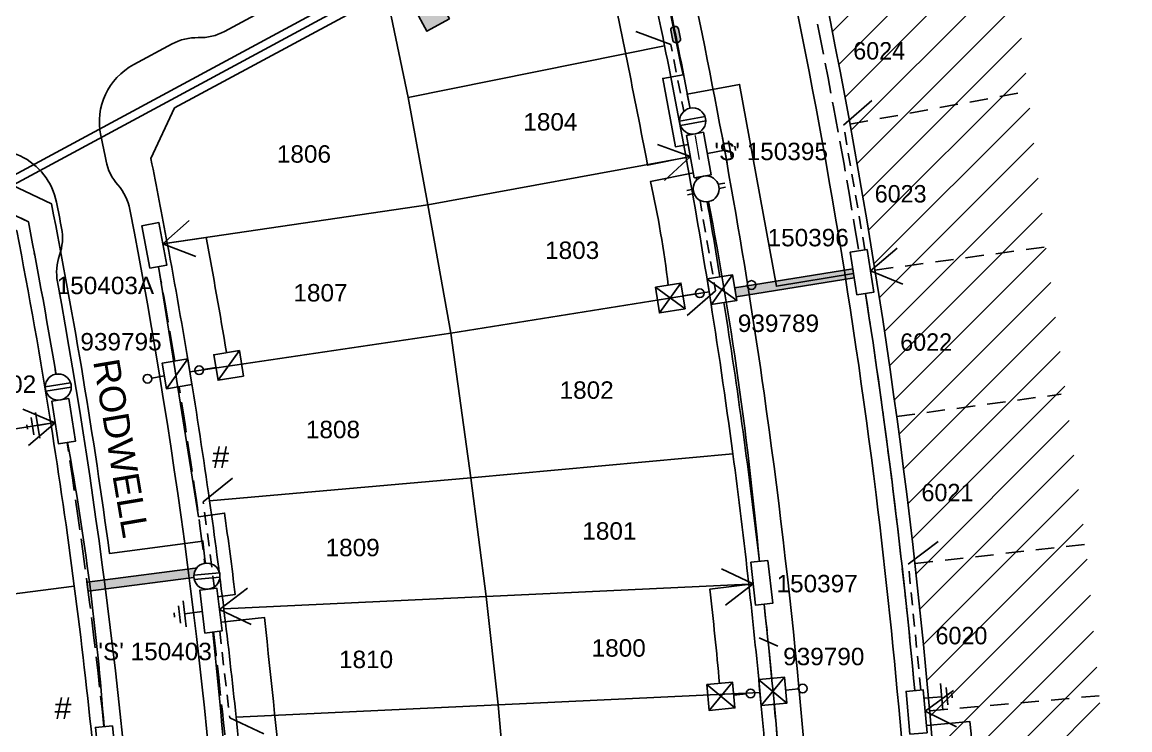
# Model space of a CAD drawing. Header units: metres. Extents: x 291634 to 291921, y 6234094 to 6234383.
# Drawn here: x 291791.3 to 291918.4, y 6234223.7 to 6234304.9 of the extents above; entities that cross this region are included whole.
import ezdxf
from ezdxf.enums import TextEntityAlignment as Align

# ---------------------------------------------------------------- set-up
doc = ezdxf.new("R2010")
doc.units = ezdxf.units.M
doc.header["$LTSCALE"] = 0.7
for name, pattern in [('Cable Exist OH', [1, 1, 0]), ('Cable Exist UG', [8.2, 4, -1.2, 1.8, -1.2]), ('Dash', [5, 3, -2]), ('IE Trench LV', [6.5, 5, -1.5])]:
    doc.linetypes.add(name, pattern=pattern)
doc.layers.get('0').update_dxf_attribs({"color": 6})
for name, color, linetype in [('_User Miscellaneous1', 3, 'Continuous'), ('_User Miscellaneous11', 7, 'Continuous'), ('_User Miscellaneous4', 7, 'Continuous'), ('_User Miscellaneous6', 7, 'Continuous'), ('_User Miscellaneous7', 150, 'Continuous'), ('_User Miscellaneous8', 7, 'Continuous'), ('_User Miscellaneous9', 8, 'Continuous'), ('_User_HV_Exist', 7, 'Continuous'), ('Cadastre Developer_SP_NEW', 4, 'Continuous'), ('Cadastre Roads_SP_NEW', 8, 'Continuous'), ('Duct_SP_NEW', 2, 'Continuous'), ('Equip_LV_NEW', 5, 'Continuous'), ('Equip_SP_HV_NEW', 7, 'Continuous'), ('Mains_LV_NEW_R6', 2, 'Continuous'), ('Mains_LV_NEW_R94', 2, 'Continuous'), ('Mains_LV_NEW_T84', 2, 'Continuous'), ('Services_SP_NEW_UG', 2, 'Continuous'), ('SupportsUG_SP_LV_NEW', 2, 'Continuous'), ('SupportsUG_SP_LV_SL_EXT', 7, 'Continuous'), ('SupportsUG_SP_LV_SL_NEW', 2, 'Continuous'), ('Trench_SP_NEW', 2, 'Continuous'), ('UG_Details_SP_MISC', 7, 'Continuous')]:
    doc.layers.add(name, color=color, linetype=linetype)
doc.layers.add('_User Miscellaneous5', color=7, linetype='Continuous', lineweight=35)
doc.layers.add('_User Notes', color=7, linetype='Continuous', plot=False)
doc.styles.add('ARIAL', font='arial.ttf', dxfattribs={"height": 2})
doc.styles.add('COLUMN_LABEL', font='arial.ttf')
doc.styles.add('Dot', font='dotfont.shx', dxfattribs={"height": 2})
doc.styles.add('POLE_LABEL', font='arial.ttf')
doc.styles.add('SL_LABEL', font='arial.ttf')
doc.styles.get("Standard").update_dxf_attribs({"font": 'arial.ttf'})
doc.styles.add('style1', font='iso3098b.shx')
doc.linetypes.add('Cable 1', pattern='A,10,-0.1,["//",style1,S=2.5,R=0,X=0.35,Y=-1.25],-5', length=15.1)
doc.linetypes.add('Cable New UG', pattern='A,8,-1,["x",style1,S=3.5,R=0,X=0.35,Y=-1],-3.5', length=12.5)
doc.linetypes.add('Cable Z', pattern='A,8,-1,["Z",Standard,S=2.5,R=0,X=0.35,Y=-1.25],-3.5', length=12.5)
doc.linetypes.add('IE Trench HV', pattern='A,8,-2,["/",style1,S=2.5,R=0,X=0.1,Y=-1],-4.5', length=14.5)

# ---------------------------------------------------------------- blocks, each defined once
blk = doc.blocks.new('*U70')
at = {"lineweight": -3}
blk.add_lwpolyline([(-2.48, 2.49), (2.47, 2.49), (2.47, 0.51), (-2.48, 0.51)], close=True, dxfattribs=at)
for tag, flags, p in [('STREET_CODE', 9, (1.5, 3.5)), ('OWNED_BY', 9, (1.5, 3.3)), ('OPERATED_BY', 9, (1.5, 3.1)), ('STATE', 9, (1.5, 2.7)), ('SUPPORT_TYPE', 9, (1.5, 2.5)), ('MAINTAINED_BY', 9, (1.5, 2.9)), ('SUBURB', 9, (1.5, 1.7)), ('STREETNAME', 9, (1.5, 1.5)), ('USAGE', 9, (1.5, 2.3)), ('LEGEND', 9, (1.5, 2.1)), ('PARENT', 9, (1.5, 1.9)), ('LOCATION', 9, (1.5, 1.3)), ('Z', 1, (1.5, 0.9)), ('NOTES', 9, (1.5, 1.1))]:
    blk.add_attdef(tag, text='', height=0.2, dxfattribs=dict(flags=flags)).set_placement(p, align=Align.MIDDLE_LEFT)
at = {"layer": '_User Miscellaneous4', "style": 'ARIAL', "flags": 8}
blk.add_attdef('ASSET_NUM', text='', height=2, dxfattribs=at).set_placement((2, 5.5), align=Align.MIDDLE_LEFT)
blk = doc.blocks.new('*U67')
at = {"lineweight": -3}
blk.add_lwpolyline([(-2.55, 2.42), (2.4, 2.56), (2.46, 0.58), (-2.49, 0.44)], close=True, dxfattribs=at)
for tag, flags, p in [('STREET_CODE', 9, (1.5, 3.5)), ('OWNED_BY', 9, (1.5, 3.3)), ('OPERATED_BY', 9, (1.5, 3.1)), ('STATE', 9, (1.5, 2.7)), ('SUPPORT_TYPE', 9, (1.5, 2.5)), ('MAINTAINED_BY', 9, (1.5, 2.9)), ('SUBURB', 9, (1.5, 1.7)), ('STREETNAME', 9, (1.5, 1.5)), ('USAGE', 9, (1.5, 2.3)), ('LEGEND', 9, (1.5, 2.1)), ('PARENT', 9, (1.5, 1.9)), ('LOCATION', 9, (1.5, 1.3)), ('Z', 1, (1.5, 0.9)), ('NOTES', 9, (1.5, 1.1))]:
    blk.add_attdef(tag, text='', height=0.2, dxfattribs=dict(flags=flags)).set_placement(p, align=Align.MIDDLE_LEFT)
at = {"layer": '_User Miscellaneous4', "style": 'ARIAL', "flags": 8}
blk.add_attdef('ASSET_NUM', text='', height=2, dxfattribs=at).set_placement((2, 5.5), align=Align.MIDDLE_LEFT)
blk = doc.blocks.new('*U68')
at = {"lineweight": -3}
blk.add_lwpolyline([(-2.54, 2.42), (2.4, 2.56), (2.46, 0.58), (-2.49, 0.44)], close=True, dxfattribs=at)
for tag, flags, p in [('STREET_CODE', 9, (1.5, 3.5)), ('OWNED_BY', 9, (1.5, 3.3)), ('OPERATED_BY', 9, (1.5, 3.1)), ('STATE', 9, (1.5, 2.7)), ('SUPPORT_TYPE', 9, (1.5, 2.5)), ('MAINTAINED_BY', 9, (1.5, 2.9)), ('SUBURB', 9, (1.5, 1.7)), ('STREETNAME', 9, (1.5, 1.5)), ('USAGE', 9, (1.5, 2.3)), ('LEGEND', 9, (1.5, 2.1)), ('PARENT', 9, (1.5, 1.9)), ('LOCATION', 9, (1.5, 1.3)), ('Z', 1, (1.5, 0.9)), ('NOTES', 9, (1.5, 1.1))]:
    blk.add_attdef(tag, text='', height=0.2, dxfattribs=dict(flags=flags)).set_placement(p, align=Align.MIDDLE_LEFT)
at = {"layer": '_User Miscellaneous4', "style": 'ARIAL', "flags": 8}
blk.add_attdef('ASSET_NUM', text='', height=2, dxfattribs=at).set_placement((2, 5.5), align=Align.MIDDLE_LEFT)
blk = doc.blocks.new('*U61')
at = {"layer": 'Services_SP_NEW_UG', "color": 2, "flags": 128}
for points in [[(0, 0), (3.92, 0.95)], [(0, 0), (2.64, -3.05)]]:
    blk.add_lwpolyline(points, dxfattribs=at)
blk = doc.blocks.new('*U62')
at = {"layer": 'Services_SP_NEW_UG', "color": 2, "flags": 128}
for points in [[(0, 0), (3.98, 0.63)], [(0, 0), (2.38, -3.25)]]:
    blk.add_lwpolyline(points, dxfattribs=at)
blk = doc.blocks.new('*U89')
at = {"layer": 'Services_SP_NEW_UG', "color": 2, "flags": 128}
for points in [[(0, 0), (-2.2, 3.38)], [(0, 0), (2, 3.5)]]:
    blk.add_lwpolyline(points, dxfattribs=at)
blk = doc.blocks.new('HV_STJ_NEW')
blk.add_hatch(color=256).paths.add_polyline_path([(0.91, 0.13, 0.414214), (0.59, 0.45), (-0.59, 0.45, 0.414214), (-0.91, 0.13), (-0.91, -0.13, 0.414214), (-0.59, -0.45), (0.59, -0.45, 0.414214), (0.91, -0.13)])
blk.add_lwpolyline([(-0.91, 0.13), (-0.91, -0.13, 0.414214), (-0.59, -0.45), (0.59, -0.45, 0.414214), (0.91, -0.13), (0.91, 0.13, 0.414214), (0.59, 0.45), (-0.59, 0.45, 0.414214)], format="xyb", close=True)
for tag, flags, p in [('ORIENTATION', 9, (1.5, 0)), ('OWNED_BY', 9, (1.5, -0.8)), ('OPERATED_BY', 9, (1.5, -1)), ('USAGE', 9, (1.5, -0.2)), ('LEGEND', 9, (1.5, -0.4)), ('NOTES', 9, (1.5, -0.6)), ('MAINTAINED_BY', 9, (1.5, -1.2)), ('TYPE', 9, (1.5, -1.4)), ('OPERATING_VOLTAGE', 9, (1.5, -1.6)), ('CONSTRUCTED_VOLTAGE', 9, (1.5, -1.8)), ('Z', 1, (1.5, -2.2)), ('NUMBER_OF_PHASES', 9, (1.5, -2))]:
    blk.add_attdef(tag, text='', height=0.2, dxfattribs=dict(flags=flags)).set_placement(p, align=Align.MIDDLE_LEFT)
blk = doc.blocks.new('*U91')
at = {"layer": '_User Miscellaneous7'}
blk.add_hatch(color=256, dxfattribs=at).paths.add_polyline_path([(-2.96, -7.48), (0.01, -7.48), (0.01, -4.51), (-2.96, -4.51)])
at = {"layer": '_User Miscellaneous8'}
blk.add_hatch(color=256, dxfattribs=at).paths.add_polyline_path([(-1.49, -1.49), (1.48, -1.49), (1.48, 1.48), (-1.49, 1.48)])
at = {"layer": '_User Miscellaneous7'}
blk.add_lwpolyline([(0.01, -7.48), (0.01, -4.51), (-2.96, -4.51), (-2.96, -7.48)], close=True, dxfattribs=at)
at = {"layer": '_User Miscellaneous8'}
blk.add_lwpolyline([(1.48, -1.49), (1.48, 1.48), (-1.49, 1.48), (-1.49, -1.49)], close=True, dxfattribs=at)
at = {"flags": 9}
for tag, style, p in [('STRUCTURE_PLANT_NUMBER', 'POLE_LABEL', (1.81, 0.03)), ('STREET_CODE', 'COLUMN_LABEL', (1.81, -0.2))]:
    blk.add_attdef(tag, text='', height=0.2, dxfattribs=dict(at, style=style)).set_placement(p, align=Align.MIDDLE_LEFT)
for tag, p in [('COLUMN_TYPE', (1.81, -0.4)), ('OWNED_BY', (1.81, -0.6)), ('STATE', (1.81, -0.8)), ('USAGE', (1.81, -1)), ('LEGEND', (1.81, -1.2)), ('STREETNAME', (1.81, -1.6)), ('SUBURB', (1.81, -1.8)), ('LOCATION', (1.81, -1.4)), ('NOTES', (1.81, -2))]:
    blk.add_attdef(tag, text='', height=0.2, dxfattribs=at).set_placement(p, align=Align.MIDDLE_LEFT)
at = {"flags": 1}
blk.add_attdef('Z', (1.81, -2.35), '', height=0.2, dxfattribs=at)
at = {"layer": '_User Miscellaneous6', "style": 'ARIAL', "flags": 8}
blk.add_attdef('ASSET_NUM', text='', height=2, dxfattribs=at).set_placement((2, 2), align=Align.MIDDLE_LEFT)
blk = doc.blocks.new('*U57')
at = {"layer": '_User Miscellaneous7', "lineweight": -3}
for points in [[(0, -3.03), (0, -1.58)], [(-1.49, -3.03), (1.5, -6.01)]]:
    blk.add_lwpolyline(points, dxfattribs=at)
blk.add_lwpolyline([(-1.49, -6), (1.49, -6), (1.49, -3.03), (-1.49, -3.03)], close=True, dxfattribs=at)
blk.add_circle((0, -1.08), 0.5, dxfattribs=at)
at = {"layer": '_User Miscellaneous8', "color": 2, "lineweight": -3}
blk.add_lwpolyline([(-1.49, 0), (1.49, 0), (1.49, 2.97), (-1.49, 2.97)], close=True, dxfattribs=at)
at = {"layer": '_User Miscellaneous9', "color": 2, "lineweight": -3}
blk.add_lwpolyline([(-1.49, 2.97), (1.5, -0.01)], dxfattribs=at)
at = {"style": 'POLE_LABEL', "flags": 9}
blk.add_attdef('STRUCTURE_PLANT_NUMBER', text='', height=0.2, dxfattribs=at).set_placement((1.64, 1.73), align=Align.MIDDLE_LEFT)
for tag, flags, p in [('STREET_CODE', 9, (1.64, 1.49)), ('COLUMN_TYPE', 9, (1.64, 1.29)), ('OWNED_BY', 9, (1.64, 1.09)), ('OPERATED_BY', 9, (1.64, 0.89)), ('STATE', 9, (1.64, 0.49)), ('MAINTAINED_BY', 9, (1.64, 0.69)), ('USAGE', 9, (1.64, 0.29)), ('LEGEND', 9, (1.64, 0.09)), ('SUBURB', 9, (1.64, -0.31)), ('STREETNAME', 9, (1.64, -0.51)), ('Z', 1, (1.64, -1.31)), ('PARENT', 9, (1.64, -0.11)), ('LOCATION', 9, (1.64, -0.71)), ('NOTES', 9, (1.64, -0.91)), ('LABEL_ALIGNMENT', 9, (1.64, -1.11))]:
    blk.add_attdef(tag, text='', height=0.2, dxfattribs=dict(flags=flags)).set_placement(p, align=Align.MIDDLE_LEFT)
at = {"layer": '_User Miscellaneous5', "style": 'ARIAL', "flags": 8}
blk.add_attdef('ASSET_NUM', text='', height=2, dxfattribs=at).set_placement((2, 3.49), align=Align.MIDDLE_LEFT)
blk = doc.blocks.new('*U56')
at = {"layer": '_User Miscellaneous8', "color": 2}
blk.add_line((0, 0), (0, 1.45), dxfattribs=at)
blk.add_circle((0, 1.95), 0.5, dxfattribs=at)
for tag, p, flags in [('Z', (0, 0), 1), ('OPERATED_BY', (0, -9.61), 9)]:
    blk.add_attdef(tag, p, '', height=0.2, dxfattribs=dict(flags=flags))
at = {"style": 'SL_LABEL', "flags": 9}
blk.add_attdef('STREET_CODE', text='', height=0.2, dxfattribs=at).set_placement((0, -0.2), align=Align.MIDDLE_LEFT)
at = {"flags": 9}
for tag, p in [('CONSTRUCTED_VOLTAGE', (0, -0.4)), ('CONTROL_TYPE', (0, -0.6)), ('LANTERN_PURPOSE', (0, -0.8)), ('LANTERN_TYPE', (0, -1)), ('NO_PHASES', (0, -1.2)), ('OPERATING_VOLTAGE', (0, -1.4)), ('ORIENTATION', (0, -1.6)), ('OWNED_BY', (0, -1.8)), ('STATE', (0, -2)), ('CEXIST', (0, -2.4)), ('CNEW', (0, -2.6)), ('USAGE', (0, -2.2)), ('CNUMBER', (0, -2.8)), ('CREMOVE', (0, -3)), ('CREPLACE', (0, -3.2)), ('LKINGHEIGHT', (0, -3.4)), ('LBRACKET', (0, -3.6)), ('LBRACKETVOCAB', (0, -3.8)), ('LCATEGORY', (0, -4)), ('LCHARGE1', (0, -4.2)), ('LCHARGE1PERCENT', (0, -4.4)), ('LCHARGE2', (0, -4.6)), ('LCHARGE2PERCENT', (0, -4.8)), ('LCHARGE3', (0, -5)), ('LCHARGE3PERCENT', (0, -5.2)), ('LEXIST', (0, -5.4)), ('LLAMP', (0, -5.6)), ('LLAMPVOCAB', (0, -5.8)), ('LMAST', (0, -6)), ('LMASTVOCAB', (0, -6.2)), ('LNEW', (0, -6.4)), ('LANTNUMBER', (0, -6.6)), ('LOUTREACH', (0, -7)), ('LOUTREACHVOCAB', (0, -7.2)), ('LRATECODE', (0, -7.4)), ('LREMOVE', (0, -7.6)), ('SUBURB', (0, -8.6)), ('STREETNAME', (0, -8.8)), ('LREPLACE', (0, -7.8)), ('LTYPE', (0, -8)), ('LTYPEVOCAB', (0, -8.2)), ('LEGEND', (0, -8.4)), ('LOCATION', (0, -9)), ('NOTES', (0, -9.2)), ('MAINTAINED_BY', (0, -9.86))]:
    blk.add_attdef(tag, text='', height=0.2, dxfattribs=at).set_placement(p, align=Align.MIDDLE_LEFT)
at = {"layer": '_User Notes', "style": 'SL_LABEL', "flags": 8}
blk.add_attdef('ASSET_NUM', text='', height=2.5, dxfattribs=at).set_placement((2, 2), align=Align.MIDDLE_LEFT)
at = {"layer": '_User Notes', "flags": 8}
blk.add_attdef('LNUMBER', text='', height=2.5, dxfattribs=at).set_placement((1.2, -2.8), align=Align.MIDDLE_LEFT)
blk = doc.blocks.new('*U85')
at = {"lineweight": -3}
blk.add_lwpolyline([(-2.47, 2.49), (2.48, 2.49), (2.48, 0.51), (-2.47, 0.51)], close=True, dxfattribs=at)
for tag, flags, p in [('STREET_CODE', 9, (1.5, 3.5)), ('OWNED_BY', 9, (1.5, 3.3)), ('OPERATED_BY', 9, (1.5, 3.1)), ('STATE', 9, (1.5, 2.7)), ('SUPPORT_TYPE', 9, (1.5, 2.5)), ('MAINTAINED_BY', 9, (1.5, 2.9)), ('SUBURB', 9, (1.5, 1.7)), ('STREETNAME', 9, (1.5, 1.5)), ('USAGE', 9, (1.5, 2.3)), ('LEGEND', 9, (1.5, 2.1)), ('PARENT', 9, (1.5, 1.9)), ('LOCATION', 9, (1.5, 1.3)), ('Z', 1, (1.5, 0.9)), ('NOTES', 9, (1.5, 1.1))]:
    blk.add_attdef(tag, text='', height=0.2, dxfattribs=dict(flags=flags)).set_placement(p, align=Align.MIDDLE_LEFT)
at = {"layer": '_User Miscellaneous4', "style": 'ARIAL', "flags": 8}
blk.add_attdef('ASSET_NUM', text='', height=2, dxfattribs=at).set_placement((2, 5.5), align=Align.MIDDLE_LEFT)
blk = doc.blocks.new('*U86')
at = {"layer": 'Services_SP_NEW_UG', "color": 2, "flags": 128}
for points in [[(0, 0), (-2.16, 3.41)], [(0, 0), (2.04, 3.48)]]:
    blk.add_lwpolyline(points, dxfattribs=at)
blk = doc.blocks.new('*U77')
at = {"lineweight": -3}
blk.add_lwpolyline([(-2.47, 2.49), (2.48, 2.49), (2.48, 0.51), (-2.47, 0.51)], close=True, dxfattribs=at)
for tag, flags, p in [('STREET_CODE', 9, (1.5, 3.5)), ('OWNED_BY', 9, (1.5, 3.3)), ('OPERATED_BY', 9, (1.5, 3.1)), ('STATE', 9, (1.5, 2.7)), ('SUPPORT_TYPE', 9, (1.5, 2.5)), ('MAINTAINED_BY', 9, (1.5, 2.9)), ('SUBURB', 9, (1.5, 1.7)), ('STREETNAME', 9, (1.5, 1.5)), ('USAGE', 9, (1.5, 2.3)), ('LEGEND', 9, (1.5, 2.1)), ('PARENT', 9, (1.5, 1.9)), ('LOCATION', 9, (1.5, 1.3)), ('Z', 1, (1.5, 0.9)), ('NOTES', 9, (1.5, 1.1))]:
    blk.add_attdef(tag, text='', height=0.2, dxfattribs=dict(flags=flags)).set_placement(p, align=Align.MIDDLE_LEFT)
at = {"layer": '_User Miscellaneous4', "style": 'ARIAL', "flags": 8}
blk.add_attdef('ASSET_NUM', text='', height=2, dxfattribs=at).set_placement((2, 5.5), align=Align.MIDDLE_LEFT)
blk = doc.blocks.new('A$C1B2C29DD')
at = {"layer": 'Services_SP_NEW_UG', "color": 2, "flags": 128}
for points in [[(0, 0), (-2.1, 3.44)], [(0, 0), (2.1, 3.44)]]:
    blk.add_lwpolyline(points, dxfattribs=at)
blk = doc.blocks.new('*U87')
at = {"layer": 'Services_SP_NEW_UG', "color": 2, "flags": 128}
blk.add_lwpolyline([(-15.67, -0.28), (-17.81, 3.47)], dxfattribs=at)
at = {"layer": 'Services_SP_NEW_UG', "color": 2, "linetype": 'Dash', "ltscale": 0.7, "flags": 128}
blk.add_lwpolyline([(-2.49, -0.67), (-15.67, -0.28)], dxfattribs=at)
blk = doc.blocks.new('*U74')
at = {"layer": '_User Miscellaneous7', "lineweight": -3}
for points in [[(0, -3.03), (0, -1.58)], [(-1.49, -3.03), (1.5, -6.01)], [(1.49, -3.03), (-1.49, -6)]]:
    blk.add_lwpolyline(points, dxfattribs=at)
blk.add_lwpolyline([(-1.49, -6), (1.49, -6), (1.49, -3.03), (-1.49, -3.03)], close=True, dxfattribs=at)
blk.add_circle((0, -1.08), 0.5, dxfattribs=at)
at = {"layer": '_User Miscellaneous8', "color": 2, "lineweight": -3}
blk.add_lwpolyline([(-1.49, 0), (1.49, 0), (1.49, 2.97), (-1.49, 2.97)], close=True, dxfattribs=at)
at = {"layer": '_User Miscellaneous9', "color": 2, "lineweight": -3}
for points in [[(-1.49, 2.97), (1.5, -0.01)], [(1.49, 2.97), (-1.49, -0.01)]]:
    blk.add_lwpolyline(points, dxfattribs=at)
at = {"style": 'POLE_LABEL', "flags": 9}
blk.add_attdef('STRUCTURE_PLANT_NUMBER', text='', height=0.2, dxfattribs=at).set_placement((1.64, 1.73), align=Align.MIDDLE_LEFT)
for tag, flags, p in [('STREET_CODE', 9, (1.64, 1.49)), ('COLUMN_TYPE', 9, (1.64, 1.29)), ('OWNED_BY', 9, (1.64, 1.09)), ('OPERATED_BY', 9, (1.64, 0.89)), ('STATE', 9, (1.64, 0.49)), ('MAINTAINED_BY', 9, (1.64, 0.69)), ('USAGE', 9, (1.64, 0.29)), ('LEGEND', 9, (1.64, 0.09)), ('SUBURB', 9, (1.64, -0.31)), ('STREETNAME', 9, (1.64, -0.51)), ('Z', 1, (1.64, -1.31)), ('PARENT', 9, (1.64, -0.11)), ('LOCATION', 9, (1.64, -0.71)), ('NOTES', 9, (1.64, -0.91)), ('LABEL_ALIGNMENT', 9, (1.64, -1.11))]:
    blk.add_attdef(tag, text='', height=0.2, dxfattribs=dict(flags=flags)).set_placement(p, align=Align.MIDDLE_LEFT)
at = {"layer": '_User Miscellaneous5', "style": 'ARIAL', "flags": 8}
blk.add_attdef('ASSET_NUM', text='', height=2, dxfattribs=at).set_placement((2, 3.49), align=Align.MIDDLE_LEFT)
blk = doc.blocks.new('*U88')
at = {"layer": 'Services_SP_NEW_UG', "color": 2, "flags": 128}
blk.add_lwpolyline([(12.47, -1.16), (14.84, 2.44)], dxfattribs=at)
at = {"layer": 'Services_SP_NEW_UG', "color": 2, "linetype": 'Dash', "ltscale": 0.7, "flags": 128}
blk.add_lwpolyline([(2.45, -0.83), (12.47, -1.16)], dxfattribs=at)
blk = doc.blocks.new('*U58')
blk.add_wipeout([(-1.06, -0.44), (-1.18, -0.58), (-1.29, -0.74), (-1.37, -0.91), (-1.43, -1.08), (-1.48, -1.27), (-1.49, -1.45), (-1.49, -1.64), (-1.46, -1.83), (-1.41, -2.01), (-1.33, -2.18), (-1.24, -2.34), (-1.12, -2.49), (-0.99, -2.62), (-0.84, -2.74), (-0.68, -2.83), (-0.51, -2.91), (-0.33, -2.96), (-0.14, -2.99), (0.05, -2.99), (0.23, -2.98), (0.42, -2.93), (0.59, -2.87), (0.76, -2.79), (0.92, -2.68), (1.06, -2.56), (1.18, -2.42), (1.29, -2.26), (1.37, -2.09), (1.43, -1.92), (1.48, -1.73), (1.49, -1.55), (1.49, -1.36), (1.46, -1.17), (1.41, -0.99), (1.33, -0.82), (1.24, -0.66), (1.12, -0.51), (0.99, -0.38), (0.84, -0.26), (0.68, -0.17), (0.51, -0.09), (0.33, -0.04), (0.14, -0.01), (-0.05, -0.01), (-0.23, -0.02), (-0.42, -0.07), (-0.59, -0.13), (-0.76, -0.21), (-0.92, -0.32)])
for p, q in [((-1.48, -1.25), (1.48, -1.25)), ((-1.48, -1.75), (1.48, -1.75))]:
    blk.add_line(p, q)
blk.add_circle((0, -1.5), 1.5)
for tag, flags, p in [('ACTUAL_STATUS', 9, (1.5, 0)), ('CONSTRUCTED_VOLTAGE', 9, (1.5, -0.2)), ('OPERATING_VOLTAGE', 9, (1.5, -0.6)), ('ORIENTATION', 9, (1.5, -0.8)), ('STATE', 9, (1.5, -1)), ('SWITCH_TYPE', 9, (1.5, -1.2)), ('NO_PHASES', 9, (1.5, -0.4)), ('OWNED_BY', 9, (1.5, -1.8)), ('OPERATED_BY', 9, (1.5, -2)), ('TYPE', 9, (1.5, -2.6)), ('USAGE', 9, (1.5, -1.4)), ('NOTES', 9, (1.5, -1.6)), ('MAINTAINED_BY', 9, (1.5, -2.2)), ('NUMBER_OF_PHASES', 9, (1.5, -2.4)), ('Z', 1, (1.5, -2.8))]:
    blk.add_attdef(tag, text='', height=0.2, dxfattribs=dict(flags=flags)).set_placement(p, align=Align.MIDDLE_LEFT)
blk = doc.blocks.new('Earth')
for p, q in [((0, -2.04), (0, 0)), ((-1.5, -2.04), (1.5, -2.04)), ((-1, -2.64), (1, -2.64)), ((-0.25, -3.24), (0.25, -3.24))]:
    blk.add_line(p, q)
blk = doc.blocks.new('*U103')
at = {"layer": 'Services_SP_NEW_UG', "color": 2, "flags": 128}
blk.add_lwpolyline([(-1.01, 13.03), (-4.96, 14.76)], dxfattribs=at)
at = {"layer": 'Services_SP_NEW_UG', "color": 2, "linetype": 'Dash', "ltscale": 0.7, "flags": 128}
blk.add_lwpolyline([(0.41, 2.54), (-1.01, 13.03)], dxfattribs=at)
blk = doc.blocks.new('*U54')
at = {"lineweight": -3}
blk.add_lwpolyline([(-2.48, 2.49), (2.47, 2.49), (2.47, 0.51), (-2.48, 0.51)], close=True, dxfattribs=at)
for tag, flags, p in [('STREET_CODE', 9, (1.5, 3.5)), ('OWNED_BY', 9, (1.5, 3.3)), ('OPERATED_BY', 9, (1.5, 3.1)), ('STATE', 9, (1.5, 2.7)), ('SUPPORT_TYPE', 9, (1.5, 2.5)), ('MAINTAINED_BY', 9, (1.5, 2.9)), ('SUBURB', 9, (1.5, 1.7)), ('STREETNAME', 9, (1.5, 1.5)), ('USAGE', 9, (1.5, 2.3)), ('LEGEND', 9, (1.5, 2.1)), ('PARENT', 9, (1.5, 1.9)), ('LOCATION', 9, (1.5, 1.3)), ('Z', 1, (1.5, 0.9)), ('NOTES', 9, (1.5, 1.1))]:
    blk.add_attdef(tag, text='', height=0.2, dxfattribs=dict(flags=flags)).set_placement(p, align=Align.MIDDLE_LEFT)
at = {"layer": '_User Miscellaneous4', "style": 'ARIAL', "flags": 8}
blk.add_attdef('ASSET_NUM', text='', height=2, dxfattribs=at).set_placement((2, 5.5), align=Align.MIDDLE_LEFT)
blk = doc.blocks.new('*U114')
at = {"layer": 'Services_SP_NEW_UG', "color": 2, "flags": 128}
for points in [[(0, 0), (3.39, 2.18)], [(0, 0), (3.49, -2.02)]]:
    blk.add_lwpolyline(points, dxfattribs=at)
blk = doc.blocks.new('*U115')
at = {"layer": 'Services_SP_NEW_UG', "color": 2, "flags": 128}
blk.add_lwpolyline([(-16.96, -1.33), (-19.33, 2.27)], dxfattribs=at)
at = {"layer": 'Services_SP_NEW_UG', "color": 2, "linetype": 'Dash', "ltscale": 0.7, "flags": 128}
blk.add_lwpolyline([(-2.45, -0.83), (-16.96, -1.33)], dxfattribs=at)
blk = doc.blocks.new('*U117')
at = {"layer": 'Services_SP_NEW_UG', "color": 2, "flags": 128}
blk.add_lwpolyline([(-16.99, -0.93), (-19.27, 2.73)], dxfattribs=at)
at = {"layer": 'Services_SP_NEW_UG', "color": 2, "linetype": 'Dash', "ltscale": 0.7, "flags": 128}
blk.add_lwpolyline([(-2.46, -0.78), (-16.99, -0.93)], dxfattribs=at)
blk = doc.blocks.new('*U59')
blk.add_wipeout([(-1.17, -0.57), (-1.28, -0.72), (-1.36, -0.89), (-1.43, -1.06), (-1.47, -1.25), (-1.49, -1.43), (-1.49, -1.62), (-1.46, -1.81), (-1.41, -1.99), (-1.34, -2.16), (-1.25, -2.32), (-1.13, -2.47), (-1, -2.61), (-0.86, -2.72), (-0.7, -2.82), (-0.53, -2.9), (-0.35, -2.95), (-0.16, -2.99), (0.03, -2.99), (0.21, -2.98), (0.4, -2.94), (0.57, -2.88), (0.74, -2.8), (0.9, -2.69), (1.04, -2.57), (1.17, -2.43), (1.28, -2.28), (1.36, -2.11), (1.43, -1.94), (1.47, -1.75), (1.49, -1.57), (1.49, -1.38), (1.46, -1.19), (1.41, -1.01), (1.34, -0.84), (1.25, -0.68), (1.13, -0.53), (1, -0.39), (0.86, -0.28), (0.7, -0.18), (0.53, -0.1), (0.35, -0.05), (0.16, -0.01), (-0.03, -0.01), (-0.21, -0.02), (-0.4, -0.06), (-0.57, -0.12), (-0.74, -0.2), (-0.9, -0.31), (-1.04, -0.43)])
for p, q in [((-1.47, -1.25), (-2.22, -1.25)), ((1.47, -1.25), (2.22, -1.25)), ((-1.47, -1.75), (-2.22, -1.75)), ((1.47, -1.75), (2.22, -1.75))]:
    blk.add_line(p, q)
blk.add_lwpolyline([(1.49, -1.5, 1), (-1.49, -1.5, 1)], format="xyb", close=True)
for tag, p, flags in [('ORIENTATION', (0, 0), 9), ('Z', (0, 0), 1), ('USAGE', (0, -0.2), 9), ('NOTES', (0, -0.4), 9)]:
    blk.add_attdef(tag, p, '', height=0.2, dxfattribs=dict(flags=flags))
blk = doc.blocks.new('*U118')
at = {"layer": 'Services_SP_NEW_UG', "color": 2, "flags": 128}
blk.add_lwpolyline([(-12.38, -1.79), (-14.93, 1.69)], dxfattribs=at)
at = {"layer": 'Services_SP_NEW_UG', "color": 2, "linetype": 'Dash', "ltscale": 0.7, "flags": 128}
blk.add_lwpolyline([(-2.4, -0.95), (-12.38, -1.79)], dxfattribs=at)
blk = doc.blocks.new('*U119')
at = {"lineweight": -3}
blk.add_lwpolyline([(-2.63, 2.33), (2.31, 2.64), (2.44, 0.67), (-2.5, 0.35)], close=True, dxfattribs=at)
for tag, flags, p in [('STREET_CODE', 9, (1.5, 3.5)), ('OWNED_BY', 9, (1.5, 3.3)), ('OPERATED_BY', 9, (1.5, 3.1)), ('STATE', 9, (1.5, 2.7)), ('SUPPORT_TYPE', 9, (1.5, 2.5)), ('MAINTAINED_BY', 9, (1.5, 2.9)), ('SUBURB', 9, (1.5, 1.7)), ('STREETNAME', 9, (1.5, 1.5)), ('USAGE', 9, (1.5, 2.3)), ('LEGEND', 9, (1.5, 2.1)), ('PARENT', 9, (1.5, 1.9)), ('LOCATION', 9, (1.5, 1.3)), ('Z', 1, (1.5, 0.9)), ('NOTES', 9, (1.5, 1.1))]:
    blk.add_attdef(tag, text='', height=0.2, dxfattribs=dict(flags=flags)).set_placement(p, align=Align.MIDDLE_LEFT)
at = {"layer": '_User Miscellaneous4', "style": 'ARIAL', "flags": 8}
blk.add_attdef('ASSET_NUM', text='', height=2, dxfattribs=at).set_placement((2, 5.5), align=Align.MIDDLE_LEFT)

msp = doc.modelspace()

# ---------------------------------------------------------------- hatches: boundary and pattern name
at = {"layer": '_User Miscellaneous11', "ltscale": 0.5}
h = msp.add_hatch(dxfattribs=at)
h.set_pattern_fill('ANSI31', color=3)
h.paths.add_polyline_path([(291899.3, 6234346.92), (291880.88, 6234336.99), (291878.31, 6234331.22), (291883.06, 6234309.92), (291886.3, 6234293.23), (291889.17, 6234276.48), (291891.65, 6234259.67), (291893.74, 6234242.8), (291895.44, 6234225.89), (291896.75, 6234208.94), (291897.66, 6234193.24), (291904, 6234187.51), (291918.42, 6234188.21), (291913.37, 6234245.01), (291908.81, 6234279.15), (291904.67, 6234314.41)])
h.paths.add_polyline_path([(291899.48, 6234197.17), (291905.54, 6234197.17), (291905.54, 6234199.87), (291899.48, 6234199.87)], flags=24)
h.paths.add_polyline_path([(291898.68, 6234215.39), (291904.78, 6234215.39), (291904.78, 6234218.09), (291898.68, 6234218.09)], flags=24)
h.paths.add_polyline_path([(291895.75, 6234233.19), (291902.44, 6234233.19), (291902.44, 6234235.86), (291895.75, 6234235.86)], flags=24)
h.paths.add_polyline_path([(291894.44, 6234249.6), (291900.54, 6234249.6), (291900.54, 6234252.3), (291894.44, 6234252.3)], flags=24)
h.paths.add_polyline_path([(291891.7, 6234266.88), (291898.39, 6234266.88), (291898.39, 6234269.55), (291891.7, 6234269.55)], flags=24)
h.paths.add_polyline_path([(291888.81, 6234283.89), (291895.42, 6234283.89), (291895.42, 6234286.56), (291888.81, 6234286.56)], flags=24)
h.paths.add_polyline_path([(291886.31, 6234300.3), (291893.01, 6234300.3), (291893.01, 6234303), (291886.31, 6234303)], flags=24)
h.paths.add_polyline_path([(291882.39, 6234322.23), (291889.06, 6234322.23), (291889.06, 6234324.9), (291882.39, 6234324.9)], flags=24)
h = msp.add_hatch(color=256, dxfattribs=at)
h.dxf.hatch_style = 1
h.paths.add_polyline_path([(291886.79, 6234275.58), (291886.63, 6234276.61), (291873.08, 6234274.44), (291873.24, 6234273.41)])
h = msp.add_hatch(color=256, dxfattribs=at)
h.dxf.hatch_style = 1
h.paths.add_polyline_path([(291798.76, 6234240.65), (291798.89, 6234239.62), (291812.48, 6234241.38), (291812.34, 6234242.41)])

# ---------------------------------------------------------------- linework, layer by layer
at = {"layer": '_User_HV_Exist', "color": 7, "linetype": 'Cable Exist UG', "lineweight": 0}
msp.add_arc((291176.95, 6234163.82), 703.37, 10.26604, 11.45663, dxfattribs=at)
at = {"layer": 'Cadastre Developer_SP_NEW', "color": 4, "flags": 128}
msp.add_lwpolyline([(291901.22, 6234129.39), (291898.51, 6234178.15), (291898.51, 6234178.15), (291897.2, 6234201.73, 0.063139), (291863.81, 6234383.42, 0.056406)], format="xyb", dxfattribs=at)
for points in [[(291861.42, 6234319.1), (291857.01, 6234321.1), (291847.62, 6234316.04), (291833.12, 6234308.21), (291835.63, 6234296.29), (291865.03, 6234302.23), (291865.03, 6234302.23, 0.006032), (291861.42, 6234319.1)], [(291806.09, 6234289.28, -0.003658), (291807.97, 6234279.59), (291837.85, 6234283.99), (291835.63, 6234296.29), (291833.12, 6234308.21), (291817.97, 6234300.04), (291808.8, 6234295.1), (291806.09, 6234289.28)], [(291865.03, 6234302.23), (291835.63, 6234296.29), (291837.85, 6234283.99), (291867.5, 6234289.42), (291867.5, 6234289.42, 0.004563), (291865.03, 6234302.23)], [(291867.5, 6234289.42), (291837.85, 6234283.99), (291840.52, 6234269.23), (291870.14, 6234273.99), (291870.14, 6234273.99, 0.005475), (291867.5, 6234289.42)], [(291810.56, 6234264.81), (291840.52, 6234269.23), (291837.85, 6234283.99), (291807.97, 6234279.59, -0.005556), (291810.56, 6234264.81)], [(291794.6, 6234258.9, 0.008519), (291790.7, 6234280.99), (291786.41, 6234283.02), (291760.14, 6234268.85), (291764.98, 6234254.17), (291794.6, 6234258.9)], [(291870.14, 6234273.99), (291840.52, 6234269.23), (291842.8, 6234252.65), (291872.87, 6234255.4), (291872.87, 6234255.4, 0.006571), (291870.14, 6234273.99)], [(291812.83, 6234249.98), (291842.8, 6234252.65), (291840.52, 6234269.23), (291810.56, 6234264.81, -0.005556), (291812.83, 6234249.98)], [(291794.6, 6234258.9), (291764.98, 6234254.17), (291767.55, 6234236.36), (291797.3, 6234240.22, 0.007169), (291794.6, 6234258.9)], [(291874.7, 6234240.43, 0.005276), (291872.87, 6234255.4), (291842.8, 6234252.65), (291844.58, 6234239.01), (291874.7, 6234240.43)], [(291814.46, 6234237.59), (291844.58, 6234239.01), (291842.8, 6234252.65), (291812.83, 6234249.98, -0.00463), (291814.46, 6234237.59)], [(291797.3, 6234240.22), (291767.55, 6234236.36), (291760.15, 6234232.37), (291764.45, 6234224.39), (291769.61, 6234218.48), (291799.46, 6234221.47, 0.007169), (291797.3, 6234240.22)], [(291875.98, 6234227.99, 0.004371), (291874.7, 6234240.43), (291844.58, 6234239.01), (291845.93, 6234226.58), (291875.98, 6234227.99)], [(291814.46, 6234237.59, -0.004631), (291815.87, 6234225.17), (291845.93, 6234226.58), (291844.58, 6234239.01), (291814.46, 6234237.59)], [(291877.05, 6234215.54, 0.004372), (291875.98, 6234227.99), (291845.93, 6234226.58), (291847.06, 6234214.13), (291859.55, 6234214.71), (291877.05, 6234215.54)], [(291815.87, 6234225.17, -0.00463), (291817.04, 6234212.72), (291834.58, 6234213.54), (291847.06, 6234214.13), (291845.93, 6234226.58), (291815.87, 6234225.17)]]:
    msp.add_lwpolyline(points, format="xyb", close=True, dxfattribs=at)
at = {"layer": 'Cadastre Developer_SP_NEW', "color": 8, "linetype": 'Dash', "flags": 128}
for points in [[(291886.3, 6234293.23), (291906.43, 6234296.93)], [(291889.17, 6234276.48), (291908.81, 6234279.15)], [(291891.65, 6234259.67), (291910.54, 6234262.24)], [(291893.74, 6234242.8), (291913.37, 6234245.01)], [(291895.44, 6234225.89), (291914.9, 6234227.63)]]:
    msp.add_lwpolyline(points, dxfattribs=at)
at = {"layer": 'Cadastre Roads_SP_NEW', "flags": 128}
for points in [[(291889.3, 6234250.7, 0.023343), (291877.73, 6234318.14, 0.139912), (291875.95, 6234321.24, -0.137543), (291874.19, 6234324.29, 0.012306), (291865.3, 6234359.03)], [(291814.75, 6234196.02, 0.032844), (291803.67, 6234283.44, 0.132466), (291802.3, 6234286.25, -0.130195), (291800.94, 6234289, 0.00112), (291800.33, 6234291.94, -0.331719), (291804.12, 6234300.07), (291808.52, 6234302.44, -0.131326), (291811.53, 6234303.16, 0.131326), (291814.54, 6234303.88), (291843.79, 6234319.65, 0.131326), (291846.05, 6234321.78, -0.131326), (291848.3, 6234323.9), (291854.62, 6234327.31, -0.495839), (291867.67, 6234321.39, -0.001733), (291868.76, 6234316.51, -0.152495), (291868.46, 6234312.95, 0.150088), (291868.14, 6234309.44, -0.016626), (291876.45, 6234262.34, 0)], [(291805.06, 6234195.5, 0.03033), (291795.37, 6234275.13, -0.130182), (291795.61, 6234278.2, 0.13248), (291795.84, 6234281.31, 0.001131), (291795.26, 6234284.26, 0.504884), (291784.34, 6234289.4), (291779.94, 6234287.03, 0.131326), (291777.69, 6234284.9, -0.131326), (291775.43, 6234282.78), (291754.09, 6234271.26)], [(291876.45, 6234262.34, -0.023288), (291882.86, 6234194.76)], [(291894.07, 6234194.98, 0.018618), (291889.3, 6234250.7)]]:
    msp.add_lwpolyline(points, format="xyb", dxfattribs=at)
at = {"layer": 'Duct_SP_NEW'}
for p, q in [((291886.63, 6234276.61), (291873.08, 6234274.44)), ((291886.63, 6234276.61), (291886.71, 6234276.09)), ((291886.79, 6234275.58), (291886.71, 6234276.09)), ((291886.79, 6234275.58), (291873.24, 6234273.41)), ((291873.08, 6234274.44), (291873.16, 6234273.92)), ((291873.24, 6234273.41), (291873.16, 6234273.92)), ((291798.76, 6234240.65), (291812.34, 6234242.41)), ((291812.34, 6234242.41), (291812.41, 6234241.89)), ((291812.48, 6234241.38), (291812.41, 6234241.89)), ((291798.76, 6234240.65), (291798.82, 6234240.14)), ((291798.89, 6234239.62), (291812.48, 6234241.38)), ((291798.89, 6234239.62), (291798.82, 6234240.14))]:
    msp.add_line(p, q, dxfattribs=at)
at = {"layer": 'Mains_LV_NEW_R6', "color": 2, "linetype": 'Cable Z'}
for points in [[(291858.3, 6234312.43, -0.003347), (291863.09, 6234288.52), (291868, 6234289.51)], [(291865.46, 6234274.74, 0.024008), (291863.42, 6234286.66), (291868.34, 6234287.65)]]:
    msp.add_lwpolyline(points, format="xyb", dxfattribs=at)
at = {"layer": 'Mains_LV_NEW_R6', "color": 2, "linetype": 'Cable Z', "flags": 128}
for points in [[(291814.76, 6234267.02, 0.004939), (291812.43, 6234280.24), (291807.47, 6234279.49)], [(291871.34, 6234229.05, 0.004071), (291870.23, 6234239.87), (291875.21, 6234240.48)], [(291814.14, 6234236.08), (291819.12, 6234236.62, -0.002054), (291821.4, 6234214.58, -0.004092)], [(291895.07, 6234224.22), (291900.08, 6234224.66, -0.007692), (291901.7, 6234201.98), (291902.08, 6234195.01)]]:
    msp.add_lwpolyline(points, format="xyb", dxfattribs=at)
at = {"layer": 'Mains_LV_NEW_R94', "color": 2, "linetype": 'Cable 1', "flags": 128}
msp.add_lwpolyline([(291813.78, 6234238.97), (291815.77, 6234239.25, 0.003482), (291814.54, 6234248.59), (291811.57, 6234248.17), (291806.95, 6234276.88)], format="xyb", dxfattribs=at)
at = {"layer": 'Mains_LV_NEW_T84', "color": 2, "linetype": 'Cable New UG', "flags": 128}
for points in [[(291867.74, 6234290.91), (291866.27, 6234290.64), (291864.83, 6234298.49), (291867.15, 6234298.91, 0.002236), (291862.72, 6234320.16), (291856.95, 6234322.77), (291843.11, 6234315.31), (291835.41, 6234330.09), (291832.81, 6234328.73)], [(291886.71, 6234276.09), (291877.87, 6234274.63), (291873.64, 6234297.79), (291867.61, 6234296.69, -0.00048), (291868.53, 6234292.12)], [(291869.51, 6234287.27, -0.026054), (291875.91, 6234243.05, -0.015596)], [(291888.09, 6234273.81, -0.015673), (291893.74, 6234228.22, -0.015673)], [(291800.71, 6234224.08, 0.027245), (291796.53, 6234256.7)], [(291876.46, 6234238.13, -0.007016), (291878.35, 6234218.12, -0.007016)], [(291813.18, 6234234.94, -0.010122), (291817.28, 6234186.08), (291822.36, 6234181.44), (291846.33, 6234182.56)]]:
    msp.add_lwpolyline(points, format="xyb", dxfattribs=at)
at = {"layer": 'Mains_LV_NEW_T84', "color": 2, "linetype": 'Cable New UG'}
for points in [[(291812.67, 6234239.86, 0.003657), (291812.06, 6234245.37), (291801.34, 6234243.96, 0.015348), (291794.68, 6234284.09), (291786.27, 6234288.06), (291765.17, 6234276.67)], [(291795.69, 6234261.58, 0.00787), (291792.03, 6234282.03), (291786.36, 6234284.7), (291768.8, 6234275.23), (291770.4, 6234270.39)]]:
    msp.add_lwpolyline(points, format="xyb", dxfattribs=at)
at = {"layer": 'Trench_SP_NEW', "linetype": 'IE Trench LV', "flags": 128}
for points in [[(291876.74, 6234331.37, -0.018335), (291887.31, 6234278.69, -0.018335)], [(291795.69, 6234261.58, 0.00787), (291792.03, 6234282.03), (291786.95, 6234284.42)], [(291808.84, 6234266.03, 0.004085), (291806.95, 6234276.87)], [(291888.09, 6234273.81, -0.015673), (291893.74, 6234228.22, -0.015673)], [(291812.67, 6234239.86, 0.008716), (291809.32, 6234263.1, 0.008716)], [(291800.7, 6234224.08, 0.012463), (291796.47, 6234256.69)], [(291815.42, 6234214.07, 0.007791), (291813.27, 6234234.95, 0.00316)]]:
    msp.add_lwpolyline(points, format="xyb", dxfattribs=at)
at = {"layer": 'Trench_SP_NEW', "linetype": 'IE Trench HV', "flags": 128}
for points in [[(291863.21, 6234317.98, -0.009214), (291868.52, 6234292.12, -0.00465)], [(291869.41, 6234287.25, -0.004093), (291871.39, 6234275.69)], [(291871.85, 6234272.76, -0.010465), (291875.91, 6234243.05)], [(291876.46, 6234238.13, -0.001068), (291876.79, 6234235.09, -0.001068)], [(291877.02, 6234232.79, -0.001115), (291877.33, 6234229.61)], [(291877.61, 6234226.65, -0.00131), (291877.95, 6234222.92, -0.00131)]]:
    msp.add_lwpolyline(points, format="xyb", dxfattribs=at)
msp.add_lwpolyline([(291875.89, 6234234.26), (291878.02, 6234233.32)], dxfattribs=at)
at = {"layer": 'UG_Details_SP_MISC'}
for p, q in [((291786.78, 6234285.45), (291835.28, 6234311.61)), ((291787.24, 6234284.61), (291835.73, 6234310.77))]:
    msp.add_line(p, q, dxfattribs=at)

# ---------------------------------------------------------------- block references
at = {"layer": 'Equip_LV_NEW', "linetype": 'Cable Exist OH', "lineweight": 0}
for p, rotation in [((291869.95, 6234289.87), 100.2953518366276), ((291795.11, 6234258.98), 279.0354806688037), ((291811.99, 6234237.29), 277.030097711708), ((291894.8, 6234227.34), 95.07737155277839)]:
    msp.add_blockref('Earth', p, dxfattribs=dict(at, rotation=rotation))
at = {"layer": 'Equip_SP_HV_NEW', "rotation": 282.0568704501471}
msp.add_blockref('HV_STJ_NEW', (291866.3, 6234303.52), dxfattribs=at)
at = {"layer": 'Services_SP_NEW_UG'}
for name, p, rotation in [('*U103', (291867.5, 6234289.42), 3.183565623649821), ('*U115', (291889.17, 6234276.48), 277.7279707582931), ('*U87', (291867.5, 6234289.42), 101.4349402764478), ('*U117', (291895.44, 6234225.89), 275.1102552278605), ('*U88', (291814.46, 6234237.59), 278.379202080258)]:
    msp.add_blockref(name, p, dxfattribs=dict(at, rotation=rotation))
at = {"layer": 'Services_SP_NEW_UG', "color": 2}
for name, p, rotation in [('*U86', (291868, 6234289.52), 100.375769305205), ('*U61', (291807.47, 6234279.49), 28.34346268228891), ('*U114', (291888.66, 6234276.4), 7.72797086963589), ('*U89', (291795.11, 6234258.97), 97.39259218796428), ('A$C1B2C29DD', (291875.21, 6234240.48), 96.38168808092436), ('*U62', (291813.96, 6234237.54), 28.34346268228891), ('A$C1B2C29DD', (291894.93, 6234225.84), 275.0773715584619)]:
    msp.add_blockref(name, p, dxfattribs=dict(at, rotation=rotation))
at = {"layer": 'SupportsUG_SP_LV_NEW'}
ref = msp.add_blockref('*U85', (291867.5, 6234289.42), dxfattribs=dict(at, rotation=280.3514877007989))
ref.add_attrib('ASSET_NUM_001', "'S' 150395", (291870.75, 6234289.1), dxfattribs={"layer": '_User Miscellaneous4', "height": 2, "style": 'ARIAL'})
ref = msp.add_blockref('*U119', (291807.97, 6234279.59), dxfattribs=dict(at, rotation=96.98365240574404))
ref.add_attrib('ASSET_NUM_001', '150403A', (291795.28, 6234273.72), dxfattribs={"layer": '_User Miscellaneous4', "height": 2, "style": 'ARIAL'})
ref = msp.add_blockref('*U54', (291889.17, 6234276.48), dxfattribs=dict(at, rotation=99.05606004782008))
ref.add_attrib('ASSET_NUM_001', '150396', (291876.85, 6234279.21), dxfattribs={"layer": '_User Miscellaneous4', "height": 2, "style": 'ARIAL'})
ref = msp.add_blockref('*U67', (291794.6, 6234258.9), dxfattribs=dict(at, rotation=277.3925921933228))
ref.add_attrib('ASSET_NUM_001', "'S' 150402", (291779.9, 6234262.39), dxfattribs={"layer": '_User Miscellaneous4', "height": 2, "style": 'ARIAL'})
ref = msp.add_blockref('*U77', (291874.7, 6234240.43), dxfattribs=dict(at, rotation=276.3816880768953))
ref.add_attrib('ASSET_NUM_001', '150397', (291877.88, 6234239.5), dxfattribs={"layer": '_User Miscellaneous4', "height": 2, "style": 'ARIAL'})
ref = msp.add_blockref('*U70', (291814.46, 6234237.59), dxfattribs=dict(at, rotation=96.98365240574404))
ref.add_attrib('ASSET_NUM_001', "'S' 150403", (291800.06, 6234231.71), dxfattribs={"layer": '_User Miscellaneous4', "height": 2, "style": 'ARIAL'})
ref = msp.add_blockref('*U54', (291895.44, 6234225.89), dxfattribs=dict(at, rotation=95.07737156508388))
ref.add_attrib('ASSET_NUM_001', "'S' 150398", (291880.94, 6234220.73), dxfattribs={"layer": '_User Miscellaneous4', "height": 2, "style": 'ARIAL'})
ref = msp.add_blockref('*U68', (291799.46, 6234221.47), dxfattribs=dict(at, rotation=274.1043486769079))
ref.add_attrib('ASSET_NUM_001', '150404', (291802.53, 6234220.85), dxfattribs={"layer": '_User Miscellaneous4', "height": 2, "style": 'ARIAL'})
at = {"layer": 'SupportsUG_SP_LV_SL_EXT'}
ref = msp.add_blockref('*U91', (291836.81, 6234311.89), dxfattribs=dict(at, rotation=28.34346268267035))
ref.add_attrib('ASSET_NUM_001', '923968', (291826.15, 6234314.35), dxfattribs={"layer": '_User Miscellaneous6', "height": 2, "style": 'ARIAL'})
at = {"layer": 'SupportsUG_SP_LV_SL_NEW', "ltscale": 0.5}
ref = msp.add_blockref('*U74', (291870.14, 6234273.99), dxfattribs=dict(at, rotation=279.0966159420461))
ref.add_attrib('ASSET_NUM_001', '939789', (291873.44, 6234269.38), dxfattribs={"layer": '_User Miscellaneous5', "height": 2, "style": 'ARIAL'})
for p, rotation in [((291873.07, 6234274.46), 279.0966159420461), ((291807.63, 6234264.33), 99.31794410489466), ((291878.94, 6234228.27), 275.3799654709445)]:
    msp.add_blockref('*U56', p, dxfattribs=dict(at, rotation=rotation))
ref = msp.add_blockref('*U57', (291810.56, 6234264.81), dxfattribs=dict(at, rotation=99.31794410489466))
ref.add_attrib('ASSET_NUM_001', '939795', (291798, 6234267.26), dxfattribs={"layer": '_User Miscellaneous5', "height": 2, "style": 'ARIAL'})
ref = msp.add_blockref('*U74', (291875.98, 6234227.99), dxfattribs=dict(at, rotation=275.3799654709445))
ref.add_attrib('ASSET_NUM_001', '939790', (291878.64, 6234231.13), dxfattribs={"layer": '_User Miscellaneous5', "height": 2, "style": 'ARIAL'})

# ---------------------------------------------------------------- texts
at = {"layer": '_User Miscellaneous1', "color": 7, "char_height": 2.5, "attachment_point": 1, "rotation": 0.1586, "style": 'ARIAL'}
for insert in [(291813.12, 6234256.27), (291795.02, 6234227.45)]:
    msp.add_mtext_dynamic_manual_height_columns('{\\C3;#}', width=5, gutter_width=10, heights=[0], dxfattribs=dict(at, insert=insert))
at = {"layer": 'Cadastre Developer_SP_NEW', "color": 8, "style": 'Dot'}
for s, p in [('6024', (291889.66, 6234301.65)), ('6023', (291892.12, 6234285.24)), ('6022', (291895.05, 6234268.22)), ('6021', (291897.49, 6234250.95)), ('6020', (291899.1, 6234234.53))]:
    msp.add_text(s, height=2, dxfattribs=at).set_placement(p, align=Align.MIDDLE_CENTER)
at = {"layer": 'Cadastre Developer_SP_NEW', "color": 4, "style": 'ARIAL'}
for s, p in [('1804', (291851.93, 6234293.5)), ('1806', (291823.65, 6234289.81)), ('1803', (291854.43, 6234278.76)), ('1807', (291825.55, 6234273.88)), ('1802', (291856.09, 6234262.71)), ('1808', (291826.98, 6234258.19)), ('1801', (291858.7, 6234246.54)), ('1809', (291829.24, 6234244.64)), ('1800', (291859.77, 6234233.11)), ('1810', (291830.78, 6234231.8))]:
    msp.add_text(s, height=2, dxfattribs=at).set_placement(p, align=Align.MIDDLE_CENTER)
at = {"layer": 'Cadastre Roads_SP_NEW', "color": 2, "style": 'ARIAL'}
msp.add_text('RODWELL', height=3, rotation=279.6031, dxfattribs=at).set_placement((291801.18, 6234255.8), align=Align.CENTER)

# ---------------------------------------------------------------- next in the draw order: block references
at = {"layer": 'Equip_LV_NEW', "linetype": 'Cable Exist OH', "lineweight": 0}
for p, rotation in [((291868.53, 6234292.12), 190.2953518248748), ((291795.69, 6234261.58), 189.0892119226389), ((291812.67, 6234239.86), 185.9221793633652)]:
    msp.add_blockref('*U58', p, dxfattribs=dict(at, rotation=rotation))
at = {"layer": 'Equip_LV_NEW', "linetype": 'Cable Exist UG', "lineweight": 0, "ltscale": 0.5, "rotation": 11.14094152377391}
msp.add_blockref('*U59', (291869.51, 6234287.27), dxfattribs=at)

# ---------------------------------------------------------------- next in the draw order: block references
at = {"layer": 'Services_SP_NEW_UG', "rotation": 272.6929076705283}
msp.add_blockref('*U118', (291814.46, 6234237.59), dxfattribs=at)

doc.saveas('drawing.dxf')
